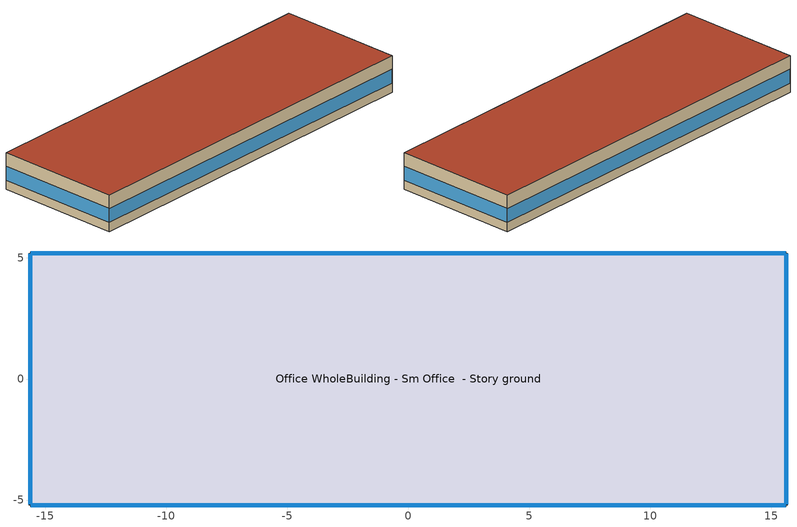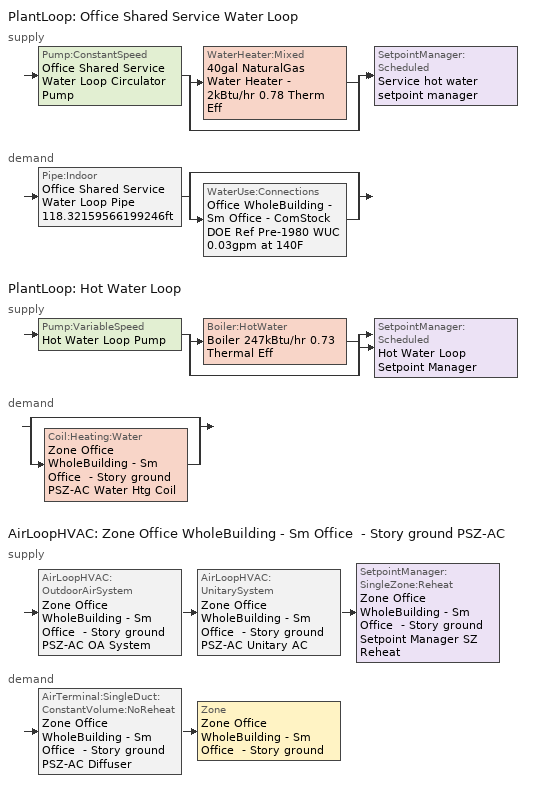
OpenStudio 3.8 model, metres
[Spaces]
Office WholeBuilding - Sm Office  - Story ground
 floor ground (Foundation F 1.26W/m*K Perim 83.29m Area 325.16m2): -15.62,-5.21 -15.62,5.21 15.62,5.21 15.62,-5.21 z0
 wall outside: -15.62,5.21 -15.62,-5.21 15.62,-5.21 15.62,5.21 -15.62,5.21 z0:3.05
 window: 15.59,5.21 -15.59,5.21 / -15.59,-5.21 15.59,-5.21 z0.76:1.92; 15.62,-5.18 15.62,5.18 / -15.62,5.18 -15.62,-5.18 z0.76:1.93
 roof outside: 15.62,-5.21 15.62,5.21 -15.62,5.21 -15.62,-5.21 z3.05
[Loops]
PlantLoop 'Office Shared Service Water Loop'
 supply: Pump:ConstantSpeed 'Office Shared Service Water Loop Circulator Pump' > split
  | WaterHeater:Mixed '40gal NaturalGas Water Heater - 2kBtu/hr 0.78 Therm Eff'
  | bypass
  join > SetpointManager:Scheduled 'Service hot water setpoint manager'
 demand: Pipe:Indoor 'Office Shared Service Water Loop Pipe 118.32159566199246ft' > split
  | bypass
  | WaterUse:Connections 'Office WholeBuilding - Sm Office - ComStock DOE Ref Pre-1980 WUC 0.03gpm at 140F'
PlantLoop 'Hot Water Loop'
 supply: Pump:VariableSpeed 'Hot Water Loop Pump' > split
  | Boiler:HotWater 'Boiler 247kBtu/hr 0.73 Thermal Eff'
  | bypass
  join > SetpointManager:Scheduled 'Hot Water Loop Setpoint Manager'
 demand: split
  | bypass
  | Coil:Heating:Water 'Zone Office WholeBuilding - Sm Office  - Story ground PSZ-AC Water Htg Coil'
AirLoopHVAC 'Zone Office WholeBuilding - Sm Office  - Story ground PSZ-AC'
 supply: AirLoopHVAC:OutdoorAirSystem 'Zone Office WholeBuilding - Sm Office  - Story ground PSZ-AC OA System' > AirLoopHVAC:UnitarySystem 'Zone Office WholeBuilding - Sm Office  - Story ground PSZ-AC Unitary AC' > SetpointManager:SingleZone:Reheat 'Zone Office WholeBuilding - Sm Office  - Story ground Setpoint Manager SZ Reheat'
 demand: AirTerminal:SingleDuct:ConstantVolume:NoReheat 'Zone Office WholeBuilding - Sm Office  - Story ground PSZ-AC Diffuser' > Zone 'Zone Office WholeBuilding - Sm Office  - Story ground'
[Building]
ComStock DOE Ref Pre-1980|SmallOffice: Default Construction Set=ComStock DOE Ref Pre-1980 - Office - ASHRAE 169-2013-5B; Standards Building Type=Office
[Site]
Fort Collins  Awos_CO_USA: Latitude {deg}=40.45; Longitude {deg}=-105.02; Time Zone {hr}=-7; Elevation {m}=1529; Terrain=City
[SizingPeriod:DesignDay] Barometric Pressure {Pa}=84255; Rain Indicator=No; Snow Indicator=No; Day of Month=21; Daylight Saving Time Indicator=No; Humidity Condition Type=Wetbulb; Dry-Bulb Temperature Range Modifier Type=DefaultMultipliers
Name | Maximum Dry-Bulb Temperature {C} | Daily Dry-Bulb Temperature Range {deltaC} | Wind Speed {m/s} | Wind Direction {deg} | Month | Day Type | Wetbulb or DewPoint at Maximum Dry-Bulb {C} | Solar Model Indicator | ASHRAE Clear Sky Optical Depth for Beam Irradiance | ASHRAE Clear Sky Optical Depth for Diffuse Irradiance | Sky Clearness
Fort Collins  Awos Ann Clg .4% Condns DB=>MWB | 34.2 | 15.7 | 4.1 | 150 | 7 | SummerDesignDay | 15.8 | ASHRAETau | 0.431 | 2.008
Fort Collins  Awos Ann Clg .4% Condns WB=>MDB | 27.9 | 15.7 | 4.1 | 150 | 7 | SummerDesignDay | 18.2 | ASHRAETau | 0.431 | 2.008
Fort Collins  Awos Ann Htg 99.6% Condns DB | -17.7 | 0 | 2.2 | 70 | 1 | WinterDesignDay | -17.7 | ASHRAEClearSky |  |  | 0
[ClimateZones]
Climate Zone Institution Name 1=ASHRAE; Climate Zone Document Name 1=ANSI/ASHRAE Standard 169; Climate Zone Document Year 1=2006; Climate Zone Value 1=5B
[Site:WaterMainsTemperature]
Calculation Method=Correlation; Annual Average Outdoor Air Temperature {C}=8.25833; Maximum Difference In Monthly Average Outdoor Air Temperatures {deltaC}=27.1
[Site:GroundTemperature:Shallow]
1.3, -2.9, -4, -3, 2.6, 9, 14.9, 19.2, 20.5, 18.5, 13.6, 7.4
[Site:GroundTemperature:Deep]
7.6, 4.5, 2.6, 2.1, 3.2, 5.7, 8.8, 11.9, 14, 14.5, 13.3, 10.8
[Site:GroundTemperature:FCfactorMethod]
January Ground Temperature {C}=6.3; February Ground Temperature {C}=1.1; March Ground Temperature {C}=-2.5; April Ground Temperature {C}=-4.5; May Ground Temperature {C}=-0.4; June Ground Temperature {C}=3.6; July Ground Temperature {C}=6.6; August Ground Temperature {C}=14; September Ground Temperature {C}=16.5; October Ground Temperature {C}=22.6; November Ground Temperature {C}=20.7; December Ground Temperature {C}=15.1
[Construction:FfactorGroundFloor]
Foundation F 1.26W/m*K Perim 83.29m Area 325.16m2: F-Factor {W/m-K}=1.26344; Area {m2}=325.161; PerimeterExposed {m}=83.2872
[DefaultConstructionSet]
ComStock DOE Ref Pre-1980 - Office - ASHRAE 169-2013-5B: Default Exterior Surface Constructions=Default Surface Constructions 1; Default Interior Surface Constructions=Default Surface Constructions 2; Default Ground Contact Surface Constructions=Default Surface Constructions 3; Default Exterior SubSurface Constructions=Default Sub Surface Constructions 1; Default Interior SubSurface Constructions=Default Sub Surface Constructions 2; Interior Partition Construction=Typical Interior Partition
[DefaultSurfaceConstructions]
Name | Floor Construction | Wall Construction | Roof Ceiling Construction
Default Surface Constructions 1 | Typical Insulated Exterior Mass Floor | Typical Insulated Exterior Mass Wall R-6.21 | Typical IEAD Roof R-13.16
Default Surface Constructions 2 | Typical Interior Floor | Typical Interior Wall | Typical Interior Ceiling
Default Surface Constructions 3 | Typical Insulated Carpeted 6in Slab Floor | Typical Insulated Basement Mass Wall
[Construction]
Typical Insulated Exterior Mass Floor: 4 in. Normalweight Concrete Floor, Typical Carpet Pad
Typical Insulated Exterior Mass Wall R-6.21: 1IN Stucco, 8IN CONCRETE HW RefBldg, Typical Insulation R-3.82, 1/2IN Gypsum
Typical IEAD Roof R-13.16: Roof Membrane, Typical Insulation R-12.04, Metal Roof Surface
Typical Interior Floor: 100mm Normalweight concrete floor, CP02 CARPET PAD
Typical Interior Wall: G01 13mm gypsum board, G01 13mm gypsum board
Typical Interior Ceiling: CP02 CARPET PAD, 100mm Normalweight concrete floor
Typical Insulated Carpeted 6in Slab Floor: 6 in. Normalweight Concrete Floor, Typical Carpet Pad
Typical Insulated Basement Mass Wall: 8 in. Concrete Block Basement Wall
Simple Glazing U 0.62 SHGC 0.41: Simple Glazing U 0.62 SHGC 0.41
Typical Insulated Metal Door: F08 Metal surface, Typical Insulation
U 0.88 SHGC 0.16 Sgl Ref-A-L Clr 6mm: REF A CLEAR LO 6MM
Typical Overhead Door: Typical Insulation
Typical Interior Window: Clear 3mm
Typical Interior Door; Typical Interior Partition: G05 25mm wood
Copper pipe 0.75in type L with 0.5in fiberglass batt: Fiberglass batt 0.5in, Copper pipe 0.75in type L
InteriorFurnishings: Std Wood 6inch
[Material:NoMass] Roughness=Smooth; Thermal Absorptance=0.9; Solar Absorptance=0.7
Name | Thermal Resistance {m2-K/W} | Visible Absorptance
Typical Insulation R-3.82 | 0.673216 | 0.7
Typical Carpet Pad; CP02 CARPET PAD | 0.21648 | 0.8
Typical Insulation R-12.04 | 2.12048 | 0.7
Typical Insulation | 0.0282222 | 0.7
[Material] Thermal Absorptance=0.9
Name | Roughness | Thickness {m} | Conductivity {W/m-K} | Density {kg/m3} | Specific Heat {J/kg-K} | Solar Absorptance | Visible Absorptance
4 in. Normalweight Concrete Floor | MediumRough | 0.1016 | 2.31 | 2322 | 832 | 0.7 | 0.7
1IN Stucco | Smooth | 0.0253 | 0.6918 | 1858 | 837 | 0.7 | 0.92
8IN CONCRETE HW RefBldg | Rough | 0.2032 | 1.311 | 2240 | 836.8 | 0.7 | 0.7
1/2IN Gypsum | Smooth | 0.0127 | 0.16 | 784.9 | 830 | 0.4 | 0.4
Roof Membrane | VeryRough | 0.0095 | 0.16 | 1121.29 | 1460 | 0.7 | 0.7
Metal Roof Surface; F08 Metal surface | Smooth | 0.0008 | 45.28 | 7824 | 500 | 0.7 | 0.7
100mm Normalweight concrete floor | MediumRough | 0.1016 | 2.31045 | 2322 | 832.557 | 0.7 | 0.7
G01 13mm gypsum board | Smooth | 0.0127 | 0.160031 | 800.001 | 1090.73 | 0.7 | 0.5
6 in. Normalweight Concrete Floor | MediumRough | 0.1524 | 2.31 | 2322 | 832 | 0.7 | 0.7
8 in. Concrete Block Basement Wall | MediumRough | 0.2032 | 1.326 | 1842 | 912 | 0.7 | 0.7
G05 25mm wood | MediumSmooth | 0.0254 | 0.15 | 608 | 1630 | 0.5 | 0.5
Copper pipe 0.75in type L | Smooth | 0.001143 | 386 | 8906.27 | 385.1856 | 0.7 | 0.7
Fiberglass batt 0.5in | Smooth | 0.0127 | 0.0663448 | 11.2129 | 837.36 | 0.7 | 0.7
Std Wood 6inch | MediumSmooth | 0.15 | 0.12 | 540 | 1210 | 0.7 | 0.7
[DefaultSubSurfaceConstructions]
Name | Fixed Window Construction | Operable Window Construction | Door Construction | Glass Door Construction | Overhead Door Construction | Tubular Daylight Dome Construction | Tubular Daylight Diffuser Construction
Default Sub Surface Constructions 1 | Simple Glazing U 0.62 SHGC 0.41 | Simple Glazing U 0.62 SHGC 0.41 | Typical Insulated Metal Door | U 0.88 SHGC 0.16 Sgl Ref-A-L Clr 6mm | Typical Overhead Door | Typical Interior Window | Typical Interior Window
Default Sub Surface Constructions 2 | Typical Interior Window | Typical Interior Window | Typical Interior Door
[WindowMaterial:SimpleGlazingSystem]
Simple Glazing U 0.62 SHGC 0.41: U-Factor {W/m2-K}=3.52052; Solar Heat Gain Coefficient=0.41; Visible Transmittance=0.81
[WindowMaterial:Glazing] Optical Data Type=SpectralAverage; Infrared Transmittance at Normal Incidence=0; Front Side Infrared Hemispherical Emissivity=0.84; Conductivity {W/m-K}=0.9; Dirt Correction Factor for Solar and Visible Transmittance=1; Solar Diffusing=No
Name | Thickness {m} | Solar Transmittance at Normal Incidence | Front Side Solar Reflectance at Normal Incidence | Back Side Solar Reflectance at Normal Incidence | Visible Transmittance at Normal Incidence | Front Side Visible Reflectance at Normal Incidence | Back Side Visible Reflectance at Normal Incidence | Back Side Infrared Hemispherical Emissivity
REF A CLEAR LO 6MM | 0.006 | 0.066 | 0.341 | 0.493 | 0.08 | 0.41 | 0.37 | 0.4
Clear 3mm | 0.003 | 0.837 | 0.075 | 0.075 | 0.898 | 0.081 | 0.081 | 0.84
[SpaceType]
Office WholeBuilding - Sm Office - ComStock DOE Ref Pre-1980: Default Schedule Set=Office WholeBuilding - Sm Office Schedule Set; Design Specification Outdoor Air Object=Office WholeBuilding - Sm Office Ventilation; Standards Building Type=Office; Standards Space Type=WholeBuilding - Sm Office
[BuildingStory]
Story ground: Nominal Z Coordinate {m}=0; Nominal Floor to Floor Height {m}=3.048
[Space]
Office WholeBuilding - Sm Office  - Story ground: Space Type=Office WholeBuilding - Sm Office - ComStock DOE Ref Pre-1980; Building Story=Story ground; Thermal Zone=Zone Office WholeBuilding - Sm Office  - Story ground
[ThermalZone]
Zone Office WholeBuilding - Sm Office  - Story ground: Multiplier=1; Thermostat=Office WholeBuilding - Sm Office - ComStock DOE Ref Pre-1980 Thermostat; Use Ideal Air Loads=No
[Sizing:Zone]
Zone Office WholeBuilding - Sm Office  - Story ground: Zone Cooling Design Supply Air Temperature Input Method=SupplyAirTemperature; Zone Cooling Design Supply Air Temperature {C}=12.7778; Zone Cooling Design Supply Air Temperature Difference {deltaC}=11.11; Zone Heating Design Supply Air Temperature Input Method=SupplyAirTemperature; Zone Heating Design Supply Air Temperature {C}=50; Zone Heating Design Supply Air Temperature Difference {deltaC}=11.11; Zone Cooling Design Supply Air Humidity Ratio {kg-H2O/kg-air}=0.0085; Zone Heating Design Supply Air Humidity Ratio {kg-H2O/kg-air}=0.008; Cooling Design Air Flow Method=DesignDay; Heating Design Air Flow Method=DesignDay; Account for Dedicated Outdoor Air System=No; Dedicated Outdoor Air System Control Strategy=NeutralSupplyAir; Dedicated Outdoor Air Low Setpoint Temperature for Design {C}=autosize; Dedicated Outdoor Air High Setpoint Temperature for Design {C}=autosize; Zone Load Sizing Method=Sensible Load Only No Latent Load; Zone Latent Cooling Design Supply Air Humidity Ratio Input Method=HumidityRatioDifference; Zone Cooling Design Supply Air Humidity Ratio Difference {kgWater/kgDryAir}=0.005; Zone Latent Heating Design Supply Air Humidity Ratio Input Method=HumidityRatioDifference; Zone Humidification Design Supply Air Humidity Ratio Difference {kgWater/kgDryAir}=0.005
[Zone equipment]
Zone Office WholeBuilding - Sm Office  - Story ground: Zone Office WholeBuilding - Sm Office  - Story ground PSZ-AC Diffuser
[People:Definition]
Office WholeBuilding - Sm Office People Definition: Number of People Calculation Method=People/Area; People per Space Floor Area {person/m2}=0.0538196; Fraction Radiant=0.3
[People]
Office WholeBuilding - Sm Office People: People Definition=Office WholeBuilding - Sm Office People Definition; Space or SpaceType=Office WholeBuilding - Sm Office - ComStock DOE Ref Pre-1980; Work Efficiency Schedule=Work Efficiency Schedule; Clothing Insulation Schedule=Clothing Schedule; Air Velocity Schedule=Air Velocity Schedule; Multiplier=1
[Lights:Definition]
Office WholeBuilding - Sm Office Lights Definition: Design Level Calculation Method=Watts/Area; Watts per Space Floor Area {W/m2}=20.4568; Fraction Radiant=0.655386; Fraction Visible=0.2; Return Air Fraction=0
[Lights]
Office WholeBuilding - Sm Office Lights: Lights Definition=Office WholeBuilding - Sm Office Lights Definition; Space or SpaceType=Office WholeBuilding - Sm Office - ComStock DOE Ref Pre-1980; Fraction Replaceable=1
[ElectricEquipment:Definition]
Office WholeBuilding - Sm Office Elec Equip Definition: Design Level Calculation Method=Watts/Area; Watts per Space Floor Area {W/m2}=10.7639; Fraction Latent=0; Fraction Radiant=0.5; Fraction Lost=0
[ElectricEquipment]
Office WholeBuilding - Sm Office Elec Equip: Electric Equipment Definition=Office WholeBuilding - Sm Office Elec Equip Definition; Space or SpaceType=Office WholeBuilding - Sm Office - ComStock DOE Ref Pre-1980
[DesignSpecification:OutdoorAir]
Office WholeBuilding - Sm Office Ventilation: Outdoor Air Method=Sum; Outdoor Air Flow per Person {m3/s-person}=0.00943895
[DefaultScheduleSet]
Office WholeBuilding - Sm Office Schedule Set: Number of People Schedule=Small Office Bldg Occ; People Activity Level Schedule=Small Office Activity; Lighting Schedule=Office BLDG_LIGHT_EndUseData; Electric Equipment Schedule=Office BLDG_EQUIP_EndUseData; Infiltration Schedule=Small Office Infil Quarter On
[SpaceInfiltration:DesignFlowRate]
Office WholeBuilding - Sm Office  - Story ground Infiltration: Space or SpaceType=Office WholeBuilding - Sm Office  - Story ground; Schedule=Always On Discrete; Design Flow Rate Calculation Method=Flow/ExteriorArea; Flow per Exterior Surface Area {m3/s-m2}=0.000449492; Constant Term Coefficient=0; Temperature Term Coefficient=0; Velocity Term Coefficient=0.224; Velocity Squared Term Coefficient=0
[Exterior:Lights:Definition]
Name | Design Level {W}
Parking Areas and Drives Def (W/ft^2) | 0.18
Building Facades Def (W/ft^2) | 0.25
Main Entries Def (W/ft) | 30
Other Doors Def (W/ft) | 25
[Exterior:Lights] Schedule=Always On Discrete; Control Option=AstronomicalClock
Name | Exterior Lights Definition | Multiplier
Parking Areas and Drives | Parking Areas and Drives Def (W/ft^2) | 5670
Building Facades | Building Facades Def (W/ft^2) | 2732.52
Main Entries | Main Entries Def (W/ft) | 8
Other Doors | Other Doors Def (W/ft) | 2.8
[WaterUse:Connections]
Office WholeBuilding - Sm Office - ComStock DOE Ref Pre-1980 WUC 0.03gpm at 140F: Drain Water Heat Exchanger Type=None; Drain Water Heat Exchanger Destination=Plant; Water Use Equipment Name 1=Office WholeBuilding - Sm Office - ComStock DOE Ref Pre-1980 Service Water Use 0.03gpm at 140F
[WaterUse:Equipment:Definition]
Office WholeBuilding - Sm Office - ComStock DOE Ref Pre-1980 Service Water Use Def 0.03gpm: Peak Flow Rate {m3/s}=2.00669e-06; Target Temperature Schedule=Mixed Water At Faucet Temp - 140F; Sensible Fraction Schedule=Fraction Sensible - 0.2; Latent Fraction Schedule=Fraction Latent - 0.05
[WaterUse:Equipment]
Office WholeBuilding - Sm Office - ComStock DOE Ref Pre-1980 Service Water Use 0.03gpm at 140F: Water Use Equipment Definition=Office WholeBuilding - Sm Office - ComStock DOE Ref Pre-1980 Service Water Use Def 0.03gpm; Flow Rate Fraction Schedule=OfficeSmall BLDG_SWH_SCH
[PlantLoop] Glycol Concentration=0; Minimum Loop Temperature {C}=10; Plant Loop Volume {m3}=Autocalculate; Load Distribution Scheme=Optimal
Name | Maximum Loop Temperature {C} | Fluid Type
Office Shared Service Water Loop | 60
Hot Water Loop |  | Water
[Sizing:Plant] Loop Type=Heating; Sizing Option=NonCoincident; Zone Timesteps in Averaging Window=1; Coincident Sizing Factor Mode=None
Name | Design Loop Exit Temperature {C} | Loop Design Temperature Difference {deltaC}
Office Shared Service Water Loop | 60 | 5
Hot Water Loop | 82.2222 | 11.1111
[SetpointManager:Scheduled] Control Variable=Temperature
Name | Schedule | Setpoint Node or NodeList
Service hot water setpoint manager | Service Water Loop Temp - 140F | Office Shared Service Water Loop Supply Outlet Node
Hot Water Loop Setpoint Manager | Hot Water Loop Temp - 180F | Hot Water Loop Supply Outlet Node
[Pump:ConstantSpeed]
Office Shared Service Water Loop Circulator Pump: Rated Flow Rate {m3/s}=autosize; Rated Pump Head {Pa}=29890.7; Rated Power Consumption {W}=autosize; Motor Efficiency=0.825; Fraction of Motor Inefficiencies to Fluid Stream=0; Pump Control Type=Intermittent; Design Power Sizing Method=PowerPerFlowPerPressure; Design Electric Power per Unit Flow Rate {W/(m3/s)}=348701.1; Design Shaft Power per Unit Flow Rate per Unit Head {W-s/m3-Pa}=1.28205
[WaterHeater:Mixed]
40gal NaturalGas Water Heater - 2kBtu/hr 0.78 Therm Eff: Tank Volume {m3}=0.151416; Setpoint Temperature Schedule=Service Water Loop Temp - 140F; Deadband Temperature Difference {deltaC}=2; Maximum Temperature Limit {C}=60; Heater Control Type=Cycle; Heater Maximum Capacity {W}=587.261; Heater Fuel Type=NaturalGas; Heater Thermal Efficiency=0.78; Off Cycle Parasitic Fuel Consumption Rate {W}=0; Off Cycle Parasitic Fuel Type=NaturalGas; Off Cycle Parasitic Heat Fraction to Tank=0; On Cycle Parasitic Fuel Consumption Rate {W}=0; On Cycle Parasitic Fuel Type=NaturalGas; On Cycle Parasitic Heat Fraction to Tank=0; Ambient Temperature Indicator=Schedule; Ambient Temperature Schedule=Water Heater Ambient Temp Schedule 71.6F; Off Cycle Loss Coefficient to Ambient Temperature {W/K}=5.99799; On Cycle Loss Coefficient to Ambient Temperature {W/K}=5.99799; Use Side Effectiveness=1; Source Side Effectiveness=1; Use Side Design Flow Rate {m3/s}=autosize; Source Side Design Flow Rate {m3/s}=autosize; Indirect Water Heating Recovery Time {hr}=1.5; Source Side Flow Control Mode=IndirectHeatPrimarySetpoint
[WaterHeater:Sizing]
40gal NaturalGas Water Heater - 2kBtu/hr 0.78 Therm Eff: Design Mode=PeakDraw; Time Storage Can Meet Peak Draw {hr}=0.538503; Time for Tank Recovery {hr}=0; Nominal Tank Volume for Autosizing Plant Connections {m3}=1
[Pipe:Indoor]
Office Shared Service Water Loop Pipe 118.32159566199246ft: Construction=Copper pipe 0.75in type L with 0.5in fiberglass batt; Environment Type=Schedule; Ambient Temperature Schedule=Office Shared Service Water Loop Piping Air Temp - 70F; Ambient Air Velocity Schedule=Office Shared Service Water Loop Piping Air Velocity - 0.67mph; Pipe Inside Diameter {m}=0.019939; Pipe Length {m}=36.0644
[ThermostatSetpoint:DualSetpoint]
Office WholeBuilding - Sm Office - ComStock DOE Ref Pre-1980 Thermostat: Heating Setpoint Temperature Schedule=Small Office HtgSetp; Cooling Setpoint Temperature Schedule=Small Office ClgSetp
[InternalMass:Definition]
Internal Mass Definition 1: Construction=InteriorFurnishings; Design Level Calculation Method=SurfaceArea/Area; Surface Area per Space Floor Area=2
[InternalMass]
Office WholeBuilding - Sm Office  - Story ground Mass: Internal Mass Definition=Internal Mass Definition 1; Space or SpaceType=Office WholeBuilding - Sm Office  - Story ground; Multiplier=1
[Pump:VariableSpeed]
Hot Water Loop Pump: Rated Pump Head {Pa}=179344; Motor Efficiency=0.825; Coefficient 1 of the Part Load Performance Curve=0; Coefficient 2 of the Part Load Performance Curve=3.2485; Coefficient 3 of the Part Load Performance Curve=-4.7443; Coefficient 4 of the Part Load Performance Curve=2.5294; Pump Control Type=Intermittent; Skin Loss Radiative Fraction=0.5; Design Power Sizing Method=PowerPerFlowPerPressure; Design Electric Power per Unit Flow Rate {W/(m3/s)}=348701.1; Design Shaft Power per Unit Flow Rate per Unit Head {W-s/m3-Pa}=1.28205; Design Minimum Flow Rate Fraction=0
[Boiler:HotWater]
Boiler 247kBtu/hr 0.73 Thermal Eff: Fuel Type=NaturalGas; Nominal Thermal Efficiency=0.73; Efficiency Curve Temperature Evaluation Variable=LeavingBoiler; Normalized Boiler Efficiency Curve=Boiler Constant Efficiency Curve; Minimum Part Load Ratio=0; Maximum Part Load Ratio=1.2; Optimum Part Load Ratio=1; Water Outlet Upper Temperature Limit {C}=95; Boiler Flow Mode=LeavingSetpointModulated; On Cycle Parasitic Electric Load {W}=0; Off Cycle Parasitic Fuel Load {W}=0; Sizing Factor=1
[AirLoopHVAC]
Zone Office WholeBuilding - Sm Office  - Story ground PSZ-AC: Availability Schedule=Zone Office WholeBuilding - Sm Office  - Story ground PSZ-AC Occ Sch; Design Supply Air Flow Rate {m3/s}=autosize; Design Return Air Flow Fraction of Supply Air Flow=1
[Sizing:System]
Zone Office WholeBuilding - Sm Office  - Story ground PSZ-AC: Type of Load to Size On=Sensible; Design Outdoor Air Flow Rate {m3/s}=Autosize; Central Heating Maximum System Air Flow Ratio=1; Preheat Design Temperature {C}=7.22222; Preheat Design Humidity Ratio {kg-H2O/kg-Air}=0.008; Precool Design Temperature {C}=12.7778; Precool Design Humidity Ratio {kg-H2O/kg-Air}=0.008; Central Cooling Design Supply Air Temperature {C}=12.7778; Central Heating Design Supply Air Temperature {C}=50; Sizing Option=Coincident; 100% Outdoor Air in Cooling=No; 100% Outdoor Air in Heating=No; Central Cooling Design Supply Air Humidity Ratio {kg-H2O/kg-Air}=0.0085; Central Heating Design Supply Air Humidity Ratio {kg-H2O/kg-Air}=0.008; Cooling Design Air Flow Method=DesignDay; Heating Design Air Flow Method=DesignDay; System Outdoor Air Method=ZoneSum; Zone Maximum Outdoor Air Fraction=1; Cooling Supply Air Flow Rate Per Floor Area {m3/s-m2}=0.00996765; Cooling Fraction of Autosized Cooling Supply Air Flow Rate=1; Cooling Supply Air Flow Rate Per Unit Cooling Capacity {m3/s-W}=3.94755e-05; Heating Supply Air Flow Rate Per Floor Area {m3/s-m2}=0.00996765; Heating Fraction of Autosized Heating Supply Air Flow Rate=1; Heating Fraction of Autosized Cooling Supply Air Flow Rate=1; Heating Supply Air Flow Rate Per Unit Heating Capacity {m3/s-W}=3.15882e-05; Cooling Design Capacity Method=CoolingDesignCapacity; Cooling Design Capacity {W}=autosize; Cooling Design Capacity Per Floor Area {W/m2}=234.7; Fraction of Autosized Cooling Design Capacity=1; Heating Design Capacity Method=HeatingDesignCapacity; Heating Design Capacity {W}=autosize; Heating Design Capacity Per Floor Area {W/m2}=157; Fraction of Autosized Heating Design Capacity=1; Central Cooling Capacity Control Method=OnOff; Occupant Diversity=autosize
[SetpointManager:SingleZone:Reheat]
Zone Office WholeBuilding - Sm Office  - Story ground Setpoint Manager SZ Reheat: Minimum Supply Air Temperature {C}=12.7778; Maximum Supply Air Temperature {C}=50; Control Zone=Zone Office WholeBuilding - Sm Office  - Story ground; Setpoint Node or NodeList=Zone Office WholeBuilding - Sm Office  - Story ground PSZ-AC Supply Outlet Node
[Coil:Heating:Water]
Zone Office WholeBuilding - Sm Office  - Story ground PSZ-AC Water Htg Coil: Availability Schedule=Always On Discrete; Rated Inlet Water Temperature {C}=82.2222; Rated Inlet Air Temperature {C}=7.22222; Rated Outlet Water Temperature {C}=71.1111; Rated Outlet Air Temperature {C}=50
[Controller:WaterCoil]
Zone Office WholeBuilding - Sm Office  - Story ground PSZ-AC Water Htg Coil Controller: Water Coil=Zone Office WholeBuilding - Sm Office  - Story ground PSZ-AC Water Htg Coil; Action=Normal; Controller Convergence Tolerance {deltaC}=0.0001; Minimum Actuated Flow {m3/s}=0
[Coil:Heating:Electric]
Zone Office WholeBuilding - Sm Office  - Story ground PSZ-AC Electric Backup Htg Coil: Availability Schedule=Always On Discrete; Efficiency=1
[Coil:Cooling:DX:SingleSpeed]
Zone Office WholeBuilding - Sm Office  - Story ground PSZ-AC 1spd DX AC Clg Coil 128kBtu/hr 9.63EER: Availability Schedule=Always On Discrete; Rated Total Cooling Capacity {W}=autosize; Rated Sensible Heat Ratio=autosize; Rated COP {W/W}=3.34349; Rated Air Flow Rate {m3/s}=autosize; Rated Evaporator Fan Power Per Volume Flow Rate 2017 {W/(m3/s)}=773.3; Rated Evaporator Fan Power Per Volume Flow Rate 2023 {W/(m3/s)}=934.4; Total Cooling Capacity Function of Temperature Curve=DOE Ref DX Clg Coil Cool-Cap-fT; Total Cooling Capacity Function of Flow Fraction Curve=DOE Ref DX Clg Coil Cool-CAP-fFlow; Energy Input Ratio Function of Temperature Curve=DOE Ref DX Clg Coil Cool-EIR-fT; Energy Input Ratio Function of Flow Fraction Curve=DOE Ref DX Clg Coil Cool-EIR-fFlow; Part Load Fraction Correlation Curve=DOE Ref DX Clg Coil Cool-PLF-fPLR; Minimum Outdoor Dry-Bulb Temperature for Compressor Operation {C}=-25; Nominal Time for Condensate Removal to Begin {s}=0; Ratio of Initial Moisture Evaporation Rate and Steady State Latent Capacity=0; Maximum Cycling Rate {cycles/hr}=0; Latent Capacity Time Constant {s}=0; Condenser Type=AirCooled; Evaporative Condenser Effectiveness=0.9; Evaporative Condenser Air Flow Rate {m3/s}=autosize; Evaporative Condenser Pump Rated Power Consumption {W}=autosize; Crankcase Heater Capacity {W}=0; Maximum Outdoor Dry-Bulb Temperature for Crankcase Heater Operation {C}=10; Basin Heater Capacity {W/K}=0; Basin Heater Setpoint Temperature {C}=2
[Fan:OnOff]
Zone Office WholeBuilding - Sm Office  - Story ground PSZ-AC Fan: Availability Schedule=Always On Discrete; Fan Total Efficiency=0.56875; Pressure Rise {Pa}=622.722; Maximum Flow Rate {m3/s}=autosize; Motor Efficiency=0.875; Motor In Airstream Fraction=1; Fan Power Ratio Function of Speed Ratio Curve=Fan On Off Power Curve; Fan Efficiency Ratio Function of Speed Ratio Curve=Fan On Off Efficiency Curve
[AirLoopHVAC:UnitarySystem]
Zone Office WholeBuilding - Sm Office  - Story ground PSZ-AC Unitary AC: Control Type=Load; Controlling Zone or Thermostat Location=Zone Office WholeBuilding - Sm Office  - Story ground; Dehumidification Control Type=None; Availability Schedule=Always On Discrete; Supply Fan=Zone Office WholeBuilding - Sm Office  - Story ground PSZ-AC Fan; Fan Placement=DrawThrough; Supply Air Fan Operating Mode Schedule=Zone Office WholeBuilding - Sm Office  - Story ground PSZ-AC Occ Sch; Heating Coil=Zone Office WholeBuilding - Sm Office  - Story ground PSZ-AC Water Htg Coil; DX Heating Coil Sizing Ratio=1; Cooling Coil=Zone Office WholeBuilding - Sm Office  - Story ground PSZ-AC 1spd DX AC Clg Coil 128kBtu/hr 9.63EER; Use DOAS DX Cooling Coil=No; DOAS DX Cooling Coil Leaving Minimum Air Temperature {C}=2; Latent Load Control=SensibleOnlyLoadControl; Supplemental Heating Coil=Zone Office WholeBuilding - Sm Office  - Story ground PSZ-AC Electric Backup Htg Coil; Supply Air Flow Rate Method During Cooling Operation=SupplyAirFlowRate; Supply Air Flow Rate During Cooling Operation {m3/s}=Autosize; Supply Air Flow Rate Method During Heating Operation=SupplyAirFlowRate; Supply Air Flow Rate During Heating Operation {m3/s}=Autosize; Supply Air Flow Rate Method When No Cooling or Heating is Required=None; No Load Supply Air Flow Rate Control Set To Low Speed=Yes; Maximum Supply Air Temperature {C}=80; Maximum Outdoor Dry-Bulb Temperature for Supplemental Heater Operation {C}=21; Ancilliary On-Cycle Electric Power {W}=0; Ancilliary Off-Cycle Electric Power {W}=0
[Controller:OutdoorAir]
Zone Office WholeBuilding - Sm Office  - Story ground PSZ-AC OA System Controller: Minimum Outdoor Air Flow Rate {m3/s}=autosize; Maximum Outdoor Air Flow Rate {m3/s}=Autosize; Economizer Control Type=FixedDryBulb; Economizer Control Action Type=ModulateFlow; Economizer Maximum Limit Dry-Bulb Temperature {C}=23.8889; Lockout Type=LockoutWithCompressor; Minimum Limit Type=FixedMinimum; Minimum Outdoor Air Schedule=Zone Office WholeBuilding - Sm Office  - Story ground PSZ-AC Occ Sch; Controller Mechanical Ventilation=Controller Mechanical Ventilation 1; High Humidity Control=No; Heat Recovery Bypass Control Type=BypassWhenWithinEconomizerLimits; Economizer Operation Staging=InterlockedWithMechanicalCooling
[Controller:MechanicalVentilation]
Controller Mechanical Ventilation 1: Availability Schedule=Always On Discrete
[AirLoopHVAC:OutdoorAirSystem]
Zone Office WholeBuilding - Sm Office  - Story ground PSZ-AC OA System: Controller=Zone Office WholeBuilding - Sm Office  - Story ground PSZ-AC OA System Controller
[AvailabilityManager:NightCycle]
Availability Manager Night Cycle 1: Applicability Schedule=Always On Discrete; Control Type=CycleOnAny; Thermostat Tolerance {deltaC}=1.9999; Cycling Run Time Control Type=Thermostat; Cycling Run Time {s}=1800
[AirTerminal:SingleDuct:ConstantVolume:NoReheat]
Zone Office WholeBuilding - Sm Office  - Story ground PSZ-AC Diffuser: Availability Schedule=Always On Discrete; Maximum Air Flow Rate {m3/s}=AutoSize
[Schedule:Ruleset]
Name | Default Day Schedule | Summer Design Day Schedule | Winter Design Day Schedule
Clothing Schedule | Clothing Schedule Default Winter Clothes
Air Velocity Schedule | Air Velocity Schedule Default
Work Efficiency Schedule | Work Efficiency Schedule Default
Small Office Bldg Occ | Small Office Bldg Occ Default | Small Office Bldg Occ Summer Design Day | Small Office Bldg Occ Winter Design Day
Small Office Activity | Small Office Activity Default | Small Office Activity Summer Design Day | Small Office Activity Winter Design Day
Office BLDG_LIGHT_EndUseData | Office BLDG_LIGHT_EndUseData Default | Office BLDG_LIGHT_EndUseData Summer Design Day | Office BLDG_LIGHT_EndUseData Winter Design Day
Office BLDG_EQUIP_EndUseData | Office BLDG_EQUIP_EndUseData Default | Office BLDG_EQUIP_EndUseData Summer Design Day | Office BLDG_EQUIP_EndUseData Winter Design Day
Small Office Infil Quarter On | Small Office Infil Quarter On Default | Small Office Infil Quarter On Summer Design Day | Small Office Infil Quarter On Winter Design Day
OfficeSmall BLDG_SWH_SCH | OfficeSmall BLDG_SWH_SCH Default | OfficeSmall BLDG_SWH_SCH Summer Design Day | OfficeSmall BLDG_SWH_SCH Winter Design Day
Fraction Sensible - 0.2 | Fraction Sensible - 0.2 Default
Fraction Latent - 0.05 | Fraction Latent - 0.05 Default
Mixed Water At Faucet Temp - 140F | Mixed Water At Faucet Temp - 140F Default
Service Water Loop Temp - 140F | Service Water Loop Temp - 140F Default
Water Heater Ambient Temp Schedule 71.6F | Water Heater Ambient Temp Schedule 71.6F Default
Office Shared Service Water Loop Piping Air Temp - 70F | Office Shared Service Water Loop Piping Air Temp - 70F Default
Office Shared Service Water Loop Piping Air Velocity - 0.67mph | Office Shared Service Water Loop Piping Air Velocity - 0.67mph Default
Small Office HtgSetp | Small Office HtgSetp Default | Small Office HtgSetp Summer Design Day | Small Office HtgSetp Winter Design Day
Small Office ClgSetp | Small Office ClgSetp Default | Small Office ClgSetp Summer Design Day | Small Office ClgSetp Winter Design Day
Hot Water Loop Temp - 180F | Hot Water Loop Temp - 180F Default
Zone Office WholeBuilding - Sm Office  - Story ground PSZ-AC Occ Sch | Zone Office WholeBuilding - Sm Office  - Story ground PSZ-AC Occ Sch Default | Zone Office WholeBuilding - Sm Office  - Story ground PSZ-AC Occ Sch Summer Design Day | Zone Office WholeBuilding - Sm Office  - Story ground PSZ-AC Occ Sch Winter Design Day
[Schedule:Day]
Clothing Schedule Default Winter Clothes; Zone Office WholeBuilding - Sm Office  - Story ground PSZ-AC Occ Sch Winter Design Day; Zone Office WholeBuilding - Sm Office  - Story ground PSZ-AC Occ Sch Summer Design Day: 24, 0, 1
Clothing Schedule Summer Clothes: 24, 0, 0.5
Air Velocity Schedule Default; Fraction Sensible - 0.2 Default: 24, 0, 0.2
Work Efficiency Schedule Default; Schedule Day 20: 24, 0, 0
Small Office Bldg Occ Default: No, 6, 0, 0, 7, 0, 0.1, 8, 0, 0.2, 12, 0, 0.95, 13, 0, 0.5, 17, 0, 0.95, 18, 0, 0.3, 20, 0, 0.1, 24, 0, 0.05
Small Office Bldg Occ Sat Day: No, 6, 0, 0, 8, 0, 0.1, 12, 0, 0.3, 17, 0, 0.1, 24, 0, 0
Small Office Bldg Occ Summer Design Day: No, 6, 0, 0, 22, 0, 1, 24, 0, 0.05
Small Office Bldg Occ Winter Design Day; Small Office Bldg Occ WntrDsn|Sun Day; Office BLDG_LIGHT_EndUseData Winter Design Day; Office BLDG_EQUIP_EndUseData Winter Design Day; OfficeSmall BLDG_SWH_SCH Default: No, 24, 0, 0
Small Office Activity Default; Small Office Activity Winter Design Day; Small Office Activity Summer Design Day: No, 24, 0, 120
Office BLDG_LIGHT_EndUseData Default; Office BLDG_LIGHT_EndUseData Default|Wkdy Day: No, 1, 0, 0.049334, 2, 0, 0.033997, 3, 0, 0.036709, 4, 0, 0.050454, 5, 0, 0.039273, 6, 0, 0.04068, 7, 0, 0.085771, 8, 0, 0.186752, 9, 0, 0.542086, 10, 0, 0.773073, 11, 0, 0.843215, 12, 0, 0.85, 13, 0, 0.817939, 14, 0, 0.768039, 15, 0, 0.792188, 16, 0, 0.765202, 17, 0, 0.646746, 18, 0, 0.299884, 19, 0, 0.135379, 20, 0, 0.09143, 21, 0, 0.086298, 22, 0, 0.087357, 23, 0, 0.086798, 24, 0, 0.053949
Office BLDG_LIGHT_EndUseData Sat Day: No, 1, 0, 0.0440663, 2, 0, 0.0444397, 3, 0, 0.0410534, 4, 0, 0.0436928, 5, 0, 0.0417403, 6, 0, 0.0423591, 7, 0, 0.0506537, 8, 0, 0.0454, 9, 0, 0.0526632, 10, 0, 0.0682046, 13, 0, 0.0897084, 14, 0, 0.0844805, 15, 0, 0.0704679, 16, 0, 0.0680305, 17, 0, 0.0678999, 18, 0, 0.063771, 19, 0, 0.064679, 20, 0, 0.0638558, 21, 0, 0.0637652, 22, 0, 0.0637787, 23, 0, 0.0647389, 24, 0, 0.0536905
Office BLDG_LIGHT_EndUseData Summer Design Day; Office BLDG_EQUIP_EndUseData Summer Design Day; Small Office Infil Quarter On Sun Day: No, 24, 0, 1
Office BLDG_LIGHT_EndUseData Sun Day: No, 1, 0, 0.0448131, 2, 0, 0.043346, 3, 0, 0.0436047, 4, 0, 0.0437995, 5, 0, 0.0416122, 6, 0, 0.0420923, 7, 0, 0.0438529, 8, 0, 0.0449465, 9, 0, 0.0422791, 10, 0, 0.0429993, 11, 0, 0.0457468, 12, 0, 0.0640261, 13, 0, 0.0632719, 14, 0, 0.0632862, 15, 0, 0.0639388, 16, 0, 0.0613513, 17, 0, 0.0637214, 18, 0, 0.0526873, 19, 0, 0.0572701, 20, 0, 0.0633487, 21, 0, 0.0636987, 22, 0, 0.0638407, 23, 0, 0.0638483, 24, 0, 0.0446531
Office BLDG_EQUIP_EndUseData Default; Office BLDG_EQUIP_EndUseData Default|Wkdy Day: No, 1, 0, 0.5397, 2, 0, 0.5806, 3, 0, 0.5802, 4, 0, 0.5631, 5, 0, 0.547, 6, 0, 0.5373, 7, 0, 0.5386, 8, 0, 0.598, 9, 0, 0.6852, 10, 0, 0.7808, 11, 0, 0.8654, 12, 0, 0.8867, 13, 0, 0.8819, 14, 0, 0.8207, 15, 0, 0.7807, 16, 0, 0.7353, 17, 0, 0.6702, 18, 0, 0.6048, 19, 0, 0.566, 20, 0, 0.5741, 21, 0, 0.6127, 22, 0, 0.6583, 23, 0, 0.6734, 24, 0, 0.61899
Office BLDG_EQUIP_EndUseData Sat Day: No, 1, 0, 0.6056, 2, 0, 0.5696, 3, 0, 0.5527, 4, 0, 0.5472, 5, 0, 0.5466, 6, 0, 0.5455, 7, 0, 0.5418, 8, 0, 0.532, 9, 0, 0.4942, 10, 0, 0.4517, 11, 0, 0.4411, 12, 0, 0.4497, 13, 0, 0.4629, 14, 0, 0.4735, 15, 0, 0.4944, 16, 0, 0.4948, 17, 0, 0.4918, 18, 0, 0.5029, 19, 0, 0.5268, 20, 0, 0.5597, 21, 0, 0.5945, 22, 0, 0.6217, 23, 0, 0.6288, 24, 0, 0.5996
Office BLDG_EQUIP_EndUseData Sun Day: No, 1, 0, 0.5757, 2, 0, 0.5529, 3, 0, 0.5593, 4, 0, 0.5739, 5, 0, 0.5819, 6, 0, 0.575, 7, 0, 0.5487, 8, 0, 0.5102, 9, 0, 0.4877, 10, 0, 0.4566, 11, 0, 0.4489, 12, 0, 0.4522, 13, 0, 0.4743, 14, 0, 0.4702, 15, 0, 0.4726, 16, 0, 0.4597, 17, 0, 0.4585, 18, 0, 0.4713, 19, 0, 0.499, 20, 0, 0.5466, 21, 0, 0.5992, 22, 0, 0.6383, 23, 0, 0.6375, 24, 0, 0.56343
Small Office Infil Quarter On Default; Small Office Infil Quarter On Summer Design Day: No, 6, 0, 1, 22, 0, 0.25, 24, 0, 1
Small Office Infil Quarter On Winter Design Day; Small Office Infil Quarter On WntrDsn|Sat Day: No, 6, 0, 1, 18, 0, 0.25, 24, 0, 1
OfficeSmall BLDG_SWH_SCH Winter Design Day; OfficeSmall BLDG_SWH_SCH Summer Design Day; OfficeSmall BLDG_SWH_SCH WntrDsn|SmrDsn|Wkdy Day: No, 7, 0, 0, 8, 0, 0.27, 9, 0, 0.55, 11, 0, 0.64, 12, 0, 0.82, 13, 0, 1, 14, 0, 0.91, 16, 0, 0.55, 17, 0, 0.73, 19, 0, 0.37, 20, 0, 0.18, 21, 0, 0.27, 22, 0, 0.09, 24, 0, 0
Fraction Latent - 0.05 Default: 24, 0, 0.05
Mixed Water At Faucet Temp - 140F Default; Service Water Loop Temp - 140F Default: 24, 0, 60
Water Heater Ambient Temp Schedule 71.6F Default: 24, 0, 22
Office Shared Service Water Loop Piping Air Temp - 70F Default: 24, 0, 21.1111
Office Shared Service Water Loop Piping Air Velocity - 0.67mph Default: 24, 0, 0.3
Small Office HtgSetp Default: No, 6, 0, 15.6, 22, 0, 21, 24, 0, 15.6
Small Office HtgSetp Sat Day: No, 6, 0, 15.6, 18, 0, 21, 24, 0, 15.6
Small Office HtgSetp Summer Design Day; Small Office HtgSetp SmrDsn|Sun Day: No, 24, 0, 15.6
Small Office HtgSetp Winter Design Day: No, 24, 0, 21
Small Office ClgSetp Default; Small Office ClgSetp Summer Design Day: No, 6, 0, 26.7, 22, 0, 24, 24, 0, 26.7
Small Office ClgSetp Sat Day: No, 6, 0, 26.7, 18, 0, 24, 24, 0, 26.7
Small Office ClgSetp Winter Design Day; Small Office ClgSetp WntrDsn|Sun Day: No, 24, 0, 26.7
Hot Water Loop Temp - 180F Default: 24, 0, 82.2222
Zone Office WholeBuilding - Sm Office  - Story ground PSZ-AC Occ Sch Default: 7, 0, 0, 18, 0, 1, 24, 0, 0
Schedule Day 19: 8, 0, 0, 12, 0, 1, 24, 0, 0
[Schedule:Rule] Date Specification Type=DateRange
Name | Schedule Ruleset | Rule Order | Day Schedule | Start Month | Start Day | End Month | End Day | Apply Saturday | Apply Sunday | Apply Monday | Apply Tuesday | Apply Wednesday | Apply Thursday | Apply Friday
Schedule Rule 1 | Clothing Schedule | 0 | Clothing Schedule Summer Clothes | 5 | 1 | 9 | 30
Schedule Rule 2 | Small Office Bldg Occ | 1 | Small Office Bldg Occ Sat Day | 1 | 1 | 12 | 31 | Yes
Schedule Rule 3 | Small Office Bldg Occ | 0 | Small Office Bldg Occ WntrDsn|Sun Day | 1 | 1 | 12 | 31 |  | Yes
Schedule Rule 4 | Office BLDG_LIGHT_EndUseData | 2 | Office BLDG_LIGHT_EndUseData Default|Wkdy Day | 1 | 1 | 12 | 31 |  |  | Yes | Yes | Yes | Yes | Yes
Schedule Rule 5 | Office BLDG_LIGHT_EndUseData | 1 | Office BLDG_LIGHT_EndUseData Sat Day | 1 | 1 | 12 | 31 | Yes
Schedule Rule 6 | Office BLDG_LIGHT_EndUseData | 0 | Office BLDG_LIGHT_EndUseData Sun Day | 1 | 1 | 12 | 31 |  | Yes
Schedule Rule 7 | Office BLDG_EQUIP_EndUseData | 2 | Office BLDG_EQUIP_EndUseData Default|Wkdy Day | 1 | 1 | 12 | 31 |  |  | Yes | Yes | Yes | Yes | Yes
Schedule Rule 8 | Office BLDG_EQUIP_EndUseData | 1 | Office BLDG_EQUIP_EndUseData Sat Day | 1 | 1 | 12 | 31 | Yes
Schedule Rule 9 | Office BLDG_EQUIP_EndUseData | 0 | Office BLDG_EQUIP_EndUseData Sun Day | 1 | 1 | 12 | 31 |  | Yes
Schedule Rule 10 | Small Office Infil Quarter On | 1 | Small Office Infil Quarter On Sun Day | 1 | 1 | 12 | 31 |  | Yes
Schedule Rule 11 | Small Office Infil Quarter On | 0 | Small Office Infil Quarter On WntrDsn|Sat Day | 1 | 1 | 12 | 31 | Yes
Schedule Rule 12 | OfficeSmall BLDG_SWH_SCH | 0 | OfficeSmall BLDG_SWH_SCH WntrDsn|SmrDsn|Wkdy Day | 1 | 1 | 12 | 31 |  |  | Yes | Yes | Yes | Yes | Yes
Schedule Rule 13 | Small Office HtgSetp | 1 | Small Office HtgSetp Sat Day | 1 | 1 | 12 | 31 | Yes
Schedule Rule 14 | Small Office HtgSetp | 0 | Small Office HtgSetp SmrDsn|Sun Day | 1 | 1 | 12 | 31 |  | Yes
Schedule Rule 15 | Small Office ClgSetp | 1 | Small Office ClgSetp Sat Day | 1 | 1 | 12 | 31 | Yes
Schedule Rule 16 | Small Office ClgSetp | 0 | Small Office ClgSetp WntrDsn|Sun Day | 1 | 1 | 12 | 31 |  | Yes
Schedule Rule 17 | Zone Office WholeBuilding - Sm Office  - Story ground PSZ-AC Occ Sch | 1 | Schedule Day 19 | 1 | 6 | 12 | 29 | Yes
Schedule Rule 18 | Zone Office WholeBuilding - Sm Office  - Story ground PSZ-AC Occ Sch | 0 | Schedule Day 20 | 1 | 7 | 12 | 30 |  | Yes
[Schedule:Constant]
Always On Discrete: Value=1
[Curve:Exponent]
Fan On Off Power Curve: Coefficient1 Constant=1; Coefficient2 Constant=0; Coefficient3 Constant=0; Minimum Value of x=0; Maximum Value of x=1
[Curve:Cubic] Coefficient1 Constant=1; Coefficient2 x=0; Coefficient3 x**2=0; Coefficient4 x**3=0
Name | Minimum Value of x | Maximum Value of x
Fan On Off Efficiency Curve; Boiler Constant Efficiency Curve | 0 | 1
DOE Ref DX Clg Coil Cool-CAP-fFlow; DOE Ref DX Clg Coil Cool-EIR-fFlow | -100 | 100
[Curve:Biquadratic] Minimum Value of x=-100; Maximum Value of x=100; Minimum Value of y=-100; Maximum Value of y=100
Name | Coefficient1 Constant | Coefficient2 x | Coefficient3 x**2 | Coefficient4 y | Coefficient5 y**2 | Coefficient6 x*y
DOE Ref DX Clg Coil Cool-Cap-fT | 0.971212 | -0.0152755 | 0.00144345 | -0.00039321 | -6.8364e-06 | -0.000290596
DOE Ref DX Clg Coil Cool-EIR-fT | 0.286871 | 0.0239022 | -0.000810648 | 0.0134585 | 0.000338936 | -0.000487004
[Curve:Quadratic]
DOE Ref DX Clg Coil Cool-PLF-fPLR: Coefficient1 Constant=0.909496; Coefficient2 x=0.0986477; Coefficient3 x**2=-0.00819488; Minimum Value of x=0; Maximum Value of x=1
